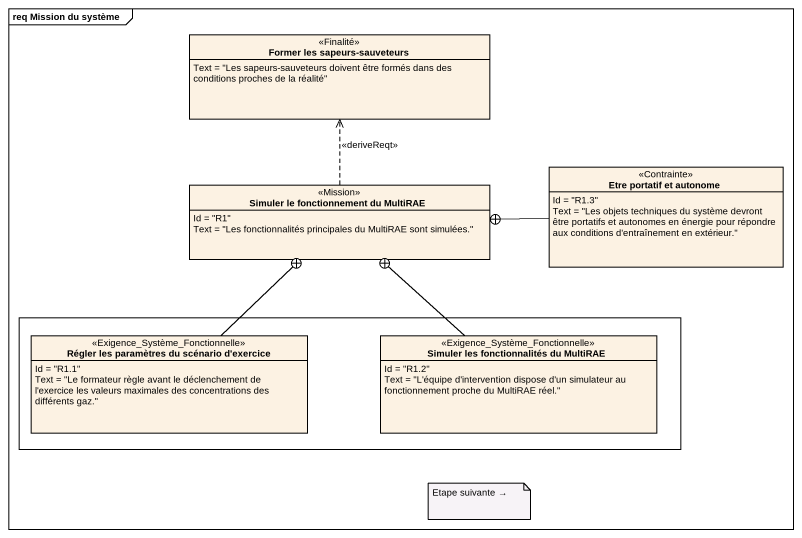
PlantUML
@startuml
mainframe req Mission du système
hide circle
hide empty members
class "Former les sapeurs-sauveteurs" as Former_les_sapeurs <<Finalité>> {
  Text = "Les sapeurs-sauveteurs doivent être formés dans des conditions proches de la réalité"
}
class "Etre portatif et autonome" as Etre_portatif_et_autonome <<Contrainte>> {
  Id = "R1.3"
  Text = "Les objets techniques du système devront être portatifs et autonomes en énergie pour répondre aux conditions d'entraînement en extérieur."
}
class "Simuler le fonctionnement du MultiRAE" as Simuler_le_fonctionnement <<Mission>> {
  Id = "R1"
  Text = "Les fonctionnalités principales du MultiRAE sont simulées."
}
rectangle " " as rectangle1 {
  class "Régler les paramètres du scénario d'exercice" as Régler_les_paramètres_du <<Exigence_Système_Fonctionnelle>> {
    Id = "R1.1"
    Text = "Le formateur règle avant le déclenchement de l'exercice les valeurs maximales des concentrations des différents gaz."
  }
  class "Simuler les fonctionnalités du MultiRAE" as Simuler_les_fonctionnalités <<Exigence_Système_Fonctionnelle>> {
    Id = "R1.2"
    Text = "L'équipe d'intervention dispose d'un simulateur au fonctionnement proche du MultiRAE réel."
  }
}
Etre_portatif_et_autonome -left-+ Simuler_le_fonctionnement
Simuler_le_fonctionnement .up.> Former_les_sapeurs : <<deriveReqt>>
Régler_les_paramètres_du -up-+ Simuler_le_fonctionnement
Simuler_les_fonctionnalités -up-+ Simuler_le_fonctionnement
note as N1
  Etape suivante →
end note
@enduml
